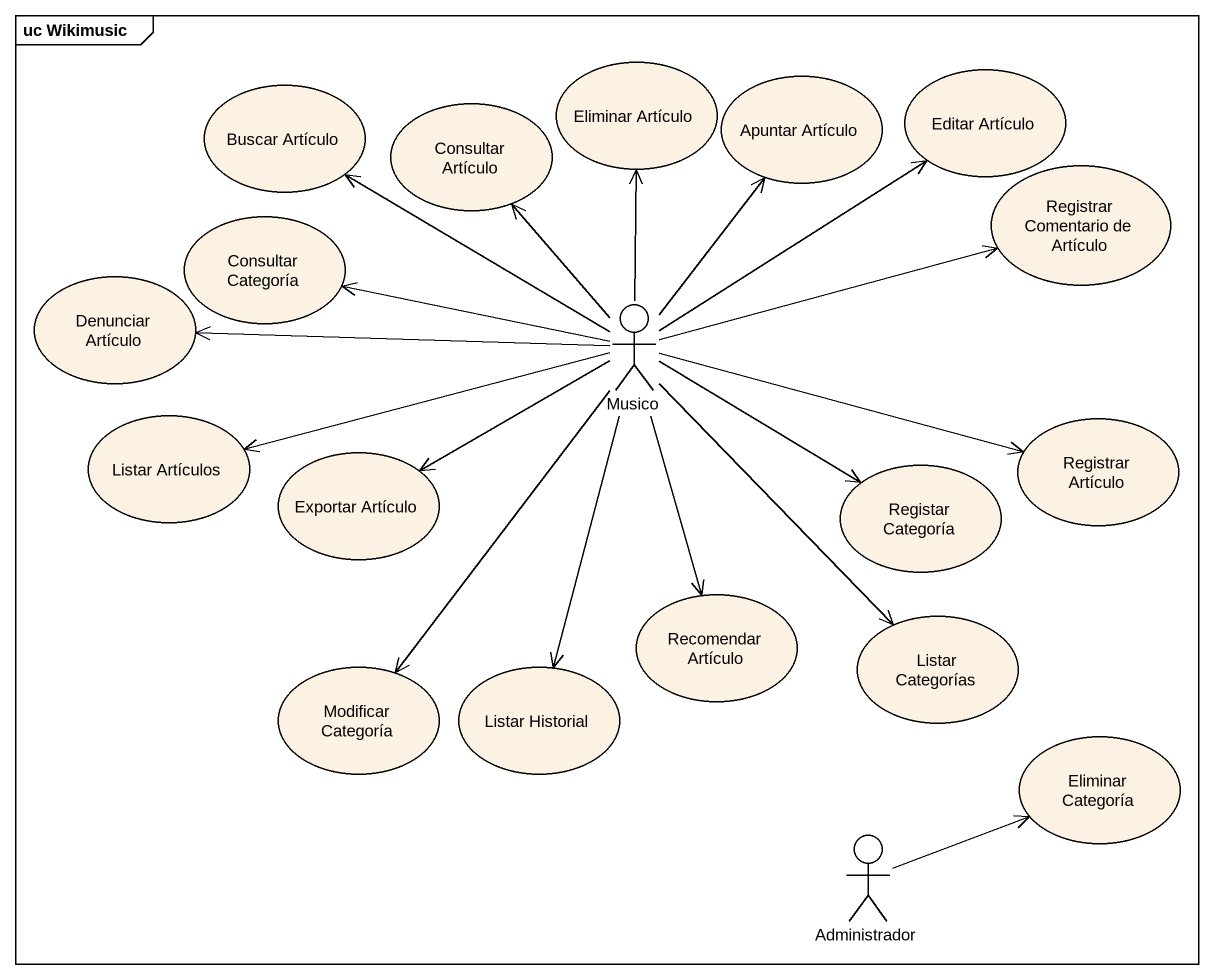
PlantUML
@startuml
mainframe uc Wikimusic
usecase "Buscar Artículo" as Buscar_Artículo
usecase "Eliminar Artículo" as Eliminar_Artículo
usecase "Apuntar Artículo" as Apuntar_Artículo
usecase "Editar Artículo" as Editar_Artículo
usecase "Consultar Artículo" as Consultar_Artículo
usecase "Registrar Comentario de Artículo" as Registrar_Comentario_de
usecase "Consultar Categoría" as Consultar_Categoría
usecase "Denunciar Artículo" as Denunciar_Artículo
actor Musico
usecase "Listar Artículos" as Listar_Artículos
usecase "Registrar Artículo" as Registrar_Artículo
usecase "Exportar Artículo" as Exportar_Artículo
usecase "Registar Categoría" as Registar_Categoría
usecase "Recomendar Artículo" as Recomendar_Artículo
usecase "Listar Categorías" as Listar_Categorías
usecase "Modificar Categoría" as Modificar_Categoría
usecase "Listar Historial" as Listar_Historial
usecase "Eliminar Categoría" as Eliminar_Categoría
actor Administrador
Musico -up-> Buscar_Artículo
Musico -up-> Eliminar_Artículo
Musico -up-> Apuntar_Artículo
Musico -up-> Editar_Artículo
Musico -up-> Consultar_Artículo
Musico -right-> Registrar_Comentario_de
Musico -left-> Consultar_Categoría
Musico -left-> Denunciar_Artículo
Musico -left-> Listar_Artículos
Musico -right-> Registrar_Artículo
Musico -left-> Exportar_Artículo
Musico -right-> Registar_Categoría
Musico --> Recomendar_Artículo
Musico --> Listar_Categorías
Musico --> Modificar_Categoría
Musico --> Listar_Historial
Administrador -right-> Eliminar_Categoría
@enduml
